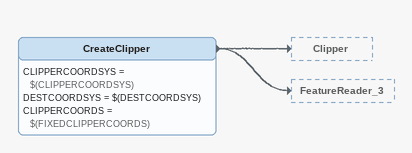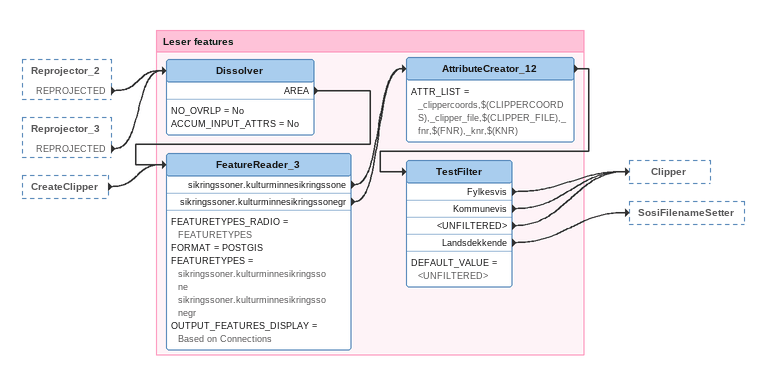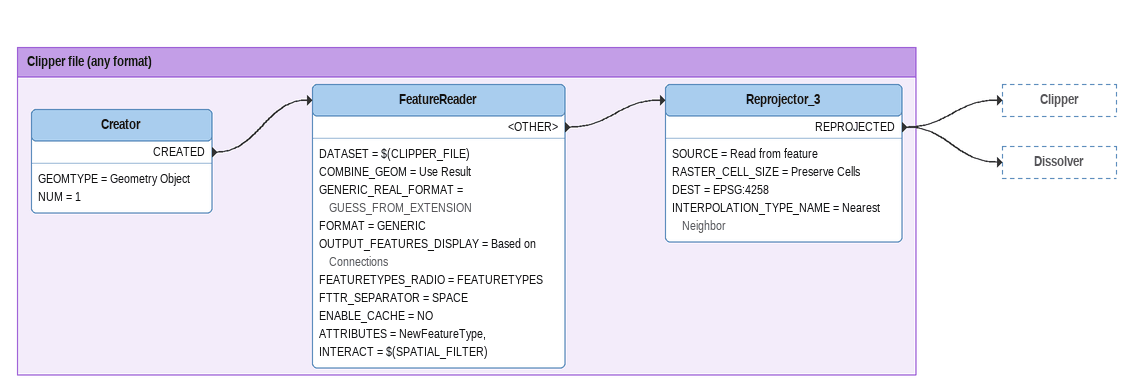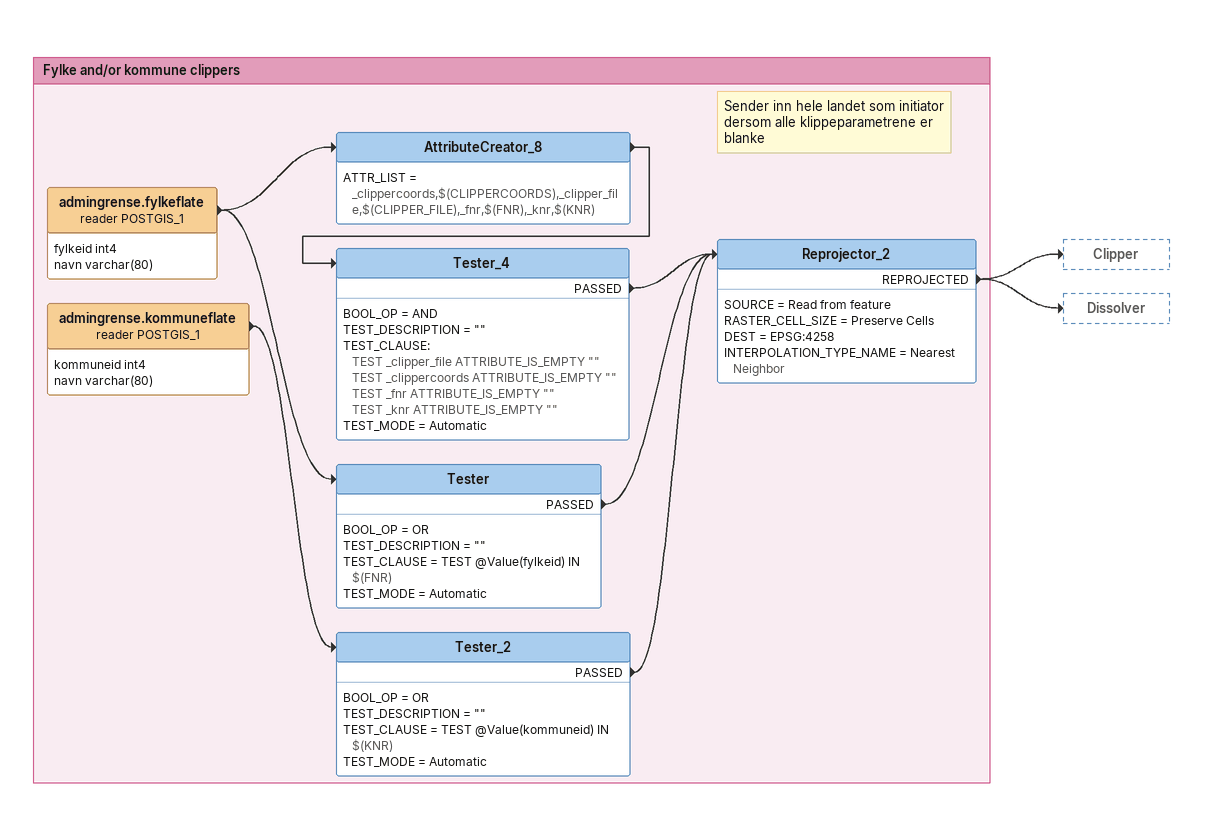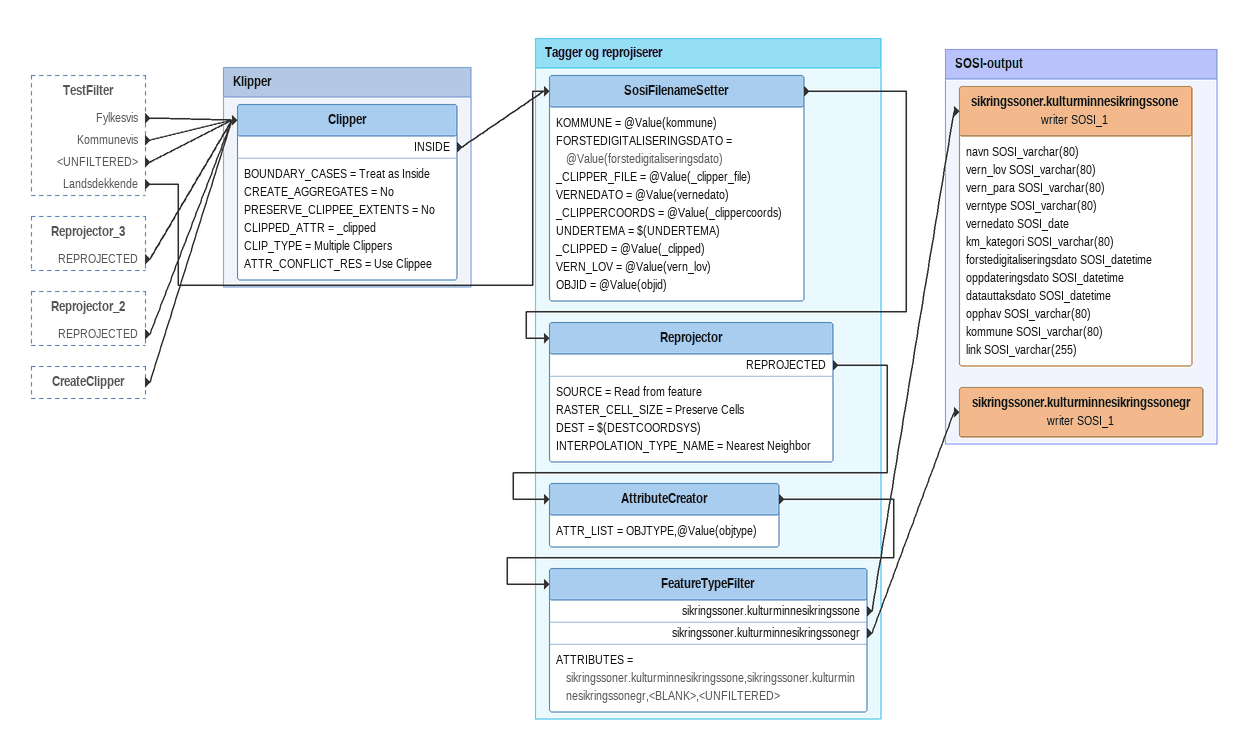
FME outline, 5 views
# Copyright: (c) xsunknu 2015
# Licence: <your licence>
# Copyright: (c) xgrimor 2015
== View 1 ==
CreateClipper
    CLIPPERCOORDSYS = $(CLIPPERCOORDSYS)
    DESTCOORDSYS = $(DESTCOORDSYS)
    CLIPPERCOORDS = $(FIXEDCLIPPERCOORDS)
    -> Clipper
    -> FeatureReader_3

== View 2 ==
Reprojector_2 [outside]
    REPROJECTED -> Dissolver
Reprojector_3 [outside]
    REPROJECTED -> Dissolver
CreateClipper [outside]
    -> FeatureReader_3

Bookmark: Leser features
Dissolver
    NO_OVRLP = No
    ACCUM_INPUT_ATTRS = No
    AREA -> FeatureReader_3
FeatureReader_3
    FEATURETYPES_RADIO = FEATURETYPES
    FORMAT = POSTGIS
    FEATURETYPES = sikringssoner.kulturminnesikringssone sikringssoner.kulturminnesikringssonegr
    OUTPUT_FEATURES_DISPLAY = Based on Connections
    sikringssoner.kulturminnesikringssone -> AttributeCreator_12
    sikringssoner.kulturminnesikringssonegr -> AttributeCreator_12
AttributeCreator_12
    ATTR_LIST = _clippercoords,$(CLIPPERCOORDS),_clipper_file,$(CLIPPER_FILE),_fnr,$(FNR),_knr,$(KNR)
    -> TestFilter
TestFilter
    DEFAULT_VALUE = <UNFILTERED>
    Fylkesvis -> Clipper
    Kommunevis -> Clipper
    <UNFILTERED> -> Clipper
    Landsdekkende -> SosiFilenameSetter

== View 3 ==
Bookmark: Clipper file (any format)
Creator
    GEOMTYPE = Geometry Object
    NUM = 1
    CREATED -> FeatureReader
FeatureReader
    DATASET = $(CLIPPER_FILE)
    COMBINE_GEOM = Use Result
    GENERIC_REAL_FORMAT = GUESS_FROM_EXTENSION
    FORMAT = GENERIC
    OUTPUT_FEATURES_DISPLAY = Based on Connections
    FEATURETYPES_RADIO = FEATURETYPES
    FTTR_SEPARATOR = SPACE
    ENABLE_CACHE = NO
    ATTRIBUTES = NewFeatureType,
    INTERACT = $(SPATIAL_FILTER)
    <OTHER> -> Reprojector_3
Reprojector_3
    SOURCE = Read from feature
    RASTER_CELL_SIZE = Preserve Cells
    DEST = EPSG:4258
    INTERPOLATION_TYPE_NAME = Nearest Neighbor
    REPROJECTED -> Clipper
    REPROJECTED -> Dissolver

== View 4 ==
Bookmark: Fylke and/or kommune clippers
admingrense.fylkeflate (reader POSTGIS_1)
    attributes: fylkeid int4, navn varchar(80)
    -> Tester
    -> AttributeCreator_8
AttributeCreator_8
    ATTR_LIST = _clippercoords,$(CLIPPERCOORDS),_clipper_file,$(CLIPPER_FILE),_fnr,$(FNR),_knr,$(KNR)
    -> Tester_4
Tester_4
    BOOL_OP = AND
    TEST_DESCRIPTION = ""
    TEST_CLAUSE:
      TEST _clipper_file ATTRIBUTE_IS_EMPTY ""
      TEST _clippercoords ATTRIBUTE_IS_EMPTY ""
      TEST _fnr ATTRIBUTE_IS_EMPTY ""
      TEST _knr ATTRIBUTE_IS_EMPTY ""
    TEST_MODE = Automatic
    PASSED -> Reprojector_2
Tester
    BOOL_OP = OR
    TEST_DESCRIPTION = ""
    TEST_CLAUSE = TEST @Value(fylkeid) IN $(FNR)
    TEST_MODE = Automatic
    PASSED -> Reprojector_2
admingrense.kommuneflate (reader POSTGIS_1)
    attributes: kommuneid int4, navn varchar(80)
    -> Tester_2
Tester_2
    BOOL_OP = OR
    TEST_DESCRIPTION = ""
    TEST_CLAUSE = TEST @Value(kommuneid) IN $(KNR)
    TEST_MODE = Automatic
    PASSED -> Reprojector_2
Note: Sender inn hele landet som initiator / dersom alle klippeparametrene er / blanke
Reprojector_2
    SOURCE = Read from feature
    RASTER_CELL_SIZE = Preserve Cells
    DEST = EPSG:4258
    INTERPOLATION_TYPE_NAME = Nearest Neighbor
    REPROJECTED -> Clipper
    REPROJECTED -> Dissolver

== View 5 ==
TestFilter [outside]
    Fylkesvis -> Clipper
    Kommunevis -> Clipper
    <UNFILTERED> -> Clipper
    Landsdekkende -> SosiFilenameSetter
Reprojector_3 [outside]
    REPROJECTED -> Clipper
Reprojector_2 [outside]
    REPROJECTED -> Clipper
CreateClipper [outside]
    -> Clipper

Bookmark: Klipper
Clipper
    BOUNDARY_CASES = Treat as Inside
    CREATE_AGGREGATES = No
    PRESERVE_CLIPPEE_EXTENTS = No
    CLIPPED_ATTR = _clipped
    CLIP_TYPE = Multiple Clippers
    ATTR_CONFLICT_RES = Use Clippee
    INSIDE -> SosiFilenameSetter

Bookmark: Tagger og reprojiserer
SosiFilenameSetter
    KOMMUNE = @Value(kommune)
    FORSTEDIGITALISERINGSDATO = @Value(forstedigitaliseringsdato)
    _CLIPPER_FILE = @Value(_clipper_file)
    VERNEDATO = @Value(vernedato)
    _CLIPPERCOORDS = @Value(_clippercoords)
    UNDERTEMA = $(UNDERTEMA)
    _CLIPPED = @Value(_clipped)
    VERN_LOV = @Value(vern_lov)
    OBJID = @Value(objid)
    -> Reprojector
Reprojector
    SOURCE = Read from feature
    RASTER_CELL_SIZE = Preserve Cells
    DEST = $(DESTCOORDSYS)
    INTERPOLATION_TYPE_NAME = Nearest Neighbor
    REPROJECTED -> AttributeCreator
AttributeCreator
    ATTR_LIST = OBJTYPE,@Value(objtype)
    -> FeatureTypeFilter
FeatureTypeFilter
    ATTRIBUTES = sikringssoner.kulturminnesikringssone,sikringssoner.kulturminnesikringssonegr,<BLANK>,<UNFILTERED>
    sikringssoner.kulturminnesikringssone -> sikringssoner.kulturminnesikringssone (writer SOSI_1)
    sikringssoner.kulturminnesikringssonegr -> sikringssoner.kulturminnesikringssonegr (writer SOSI_1)

Bookmark: SOSI-output
sikringssoner.kulturminnesikringssone (writer SOSI_1)
    attributes: navn SOSI_varchar(80), vern_lov SOSI_varchar(80), vern_para SOSI_varchar(80), verntype SOSI_varchar(80), vernedato SOSI_date, km_kategori SOSI_varchar(80), forstedigitaliseringsdato SOSI_datetime, oppdateringsdato SOSI_datetime, datauttaksdato SOSI_datetime, opphav SOSI_varchar(80), kommune SOSI_varchar(80), link SOSI_varchar(255)
sikringssoner.kulturminnesikringssonegr (writer SOSI_1)
